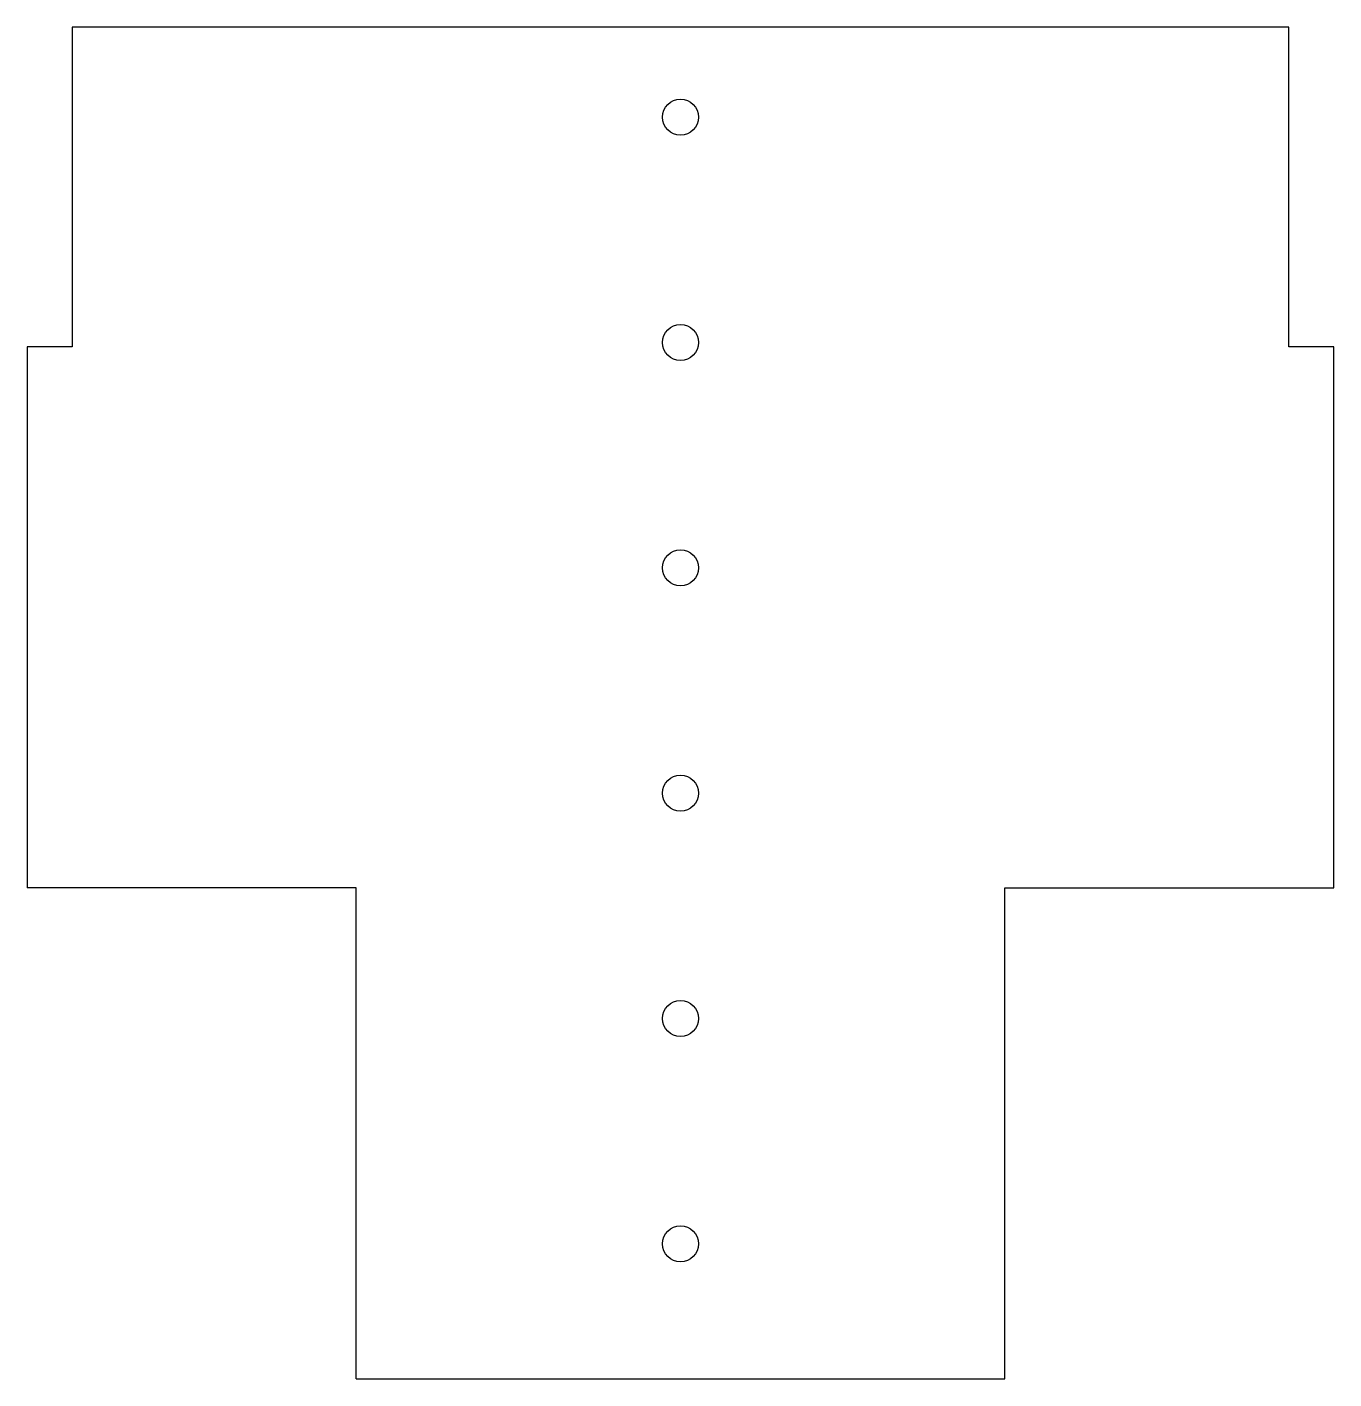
# Model space of a CAD drawing. Header units: millimetres. Extents: x -72 to 72, y -78 to 72.
import ezdxf

# ---------------------------------------------------------------- set-up
doc = ezdxf.new("R2010")
doc.units = ezdxf.units.MM

msp = doc.modelspace()

# ---------------------------------------------------------------- linework, layer by layer
at = {"color": 7, "linetype": 'Continuous', "lineweight": 25}
for p, q in [((-67.5, 72.5), (-67.5, 37)), ((67.5, 72.5), (-67.5, 72.5)), ((67.5, 37), (67.5, 72.5)), ((-72.5, 37), (-72.5, -23)), ((-67.5, 37), (-72.5, 37)), ((72.5, 37), (67.5, 37)), ((72.5, -23), (72.5, 37)), ((-36, -23), (-72.5, -23)), ((-36, -77.5), (-36, -23)), ((36, -77.5), (36, -23)), ((36, -23), (72.5, -23)), ((-36, -77.5), (36, -77.5))]:
    msp.add_line(p, q, dxfattribs=at)
for centre in [(0, 62.5), (0, 37.5), (0, 12.5), (0, -12.5), (0, -37.5), (0, -62.5)]:
    msp.add_circle(centre, 2, dxfattribs=at)

doc.saveas('drawing.dxf')
